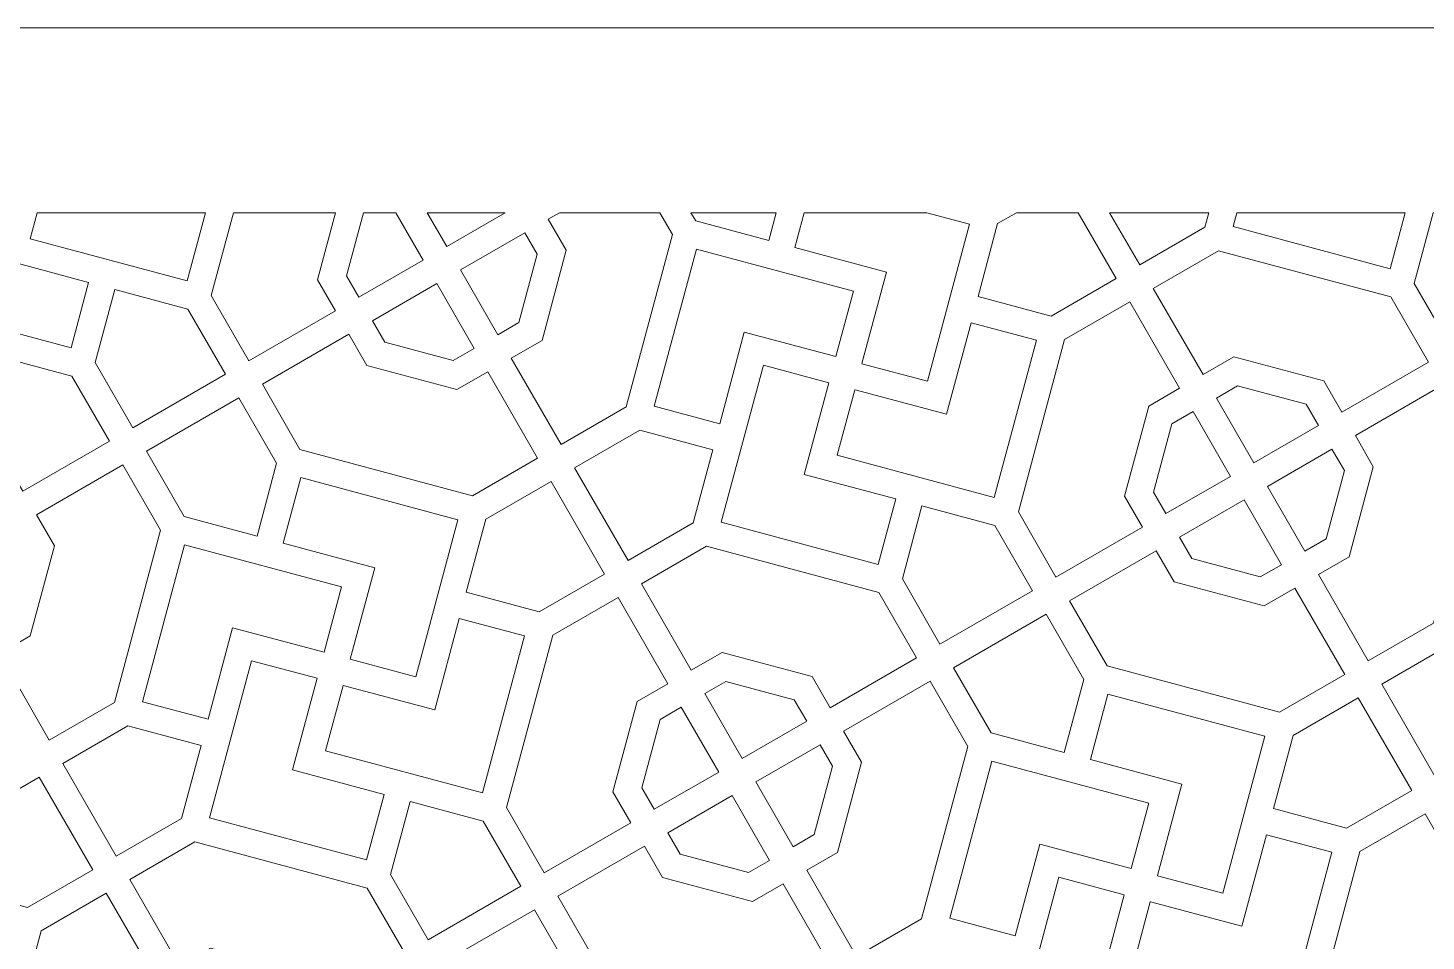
# Model space of a CAD drawing. Header units: centimetres. Extents: x 1.9 to 18.1, y -9.5 to 9.5.
# Drawn here: x 6.387 to 10.741, y -2.898 to -0.056 of the extents above; entities that cross this region are included whole.
import ezdxf

# ---------------------------------------------------------------- set-up
doc = ezdxf.new("R2010")
doc.units = ezdxf.units.CM
doc.header["$MEASUREMENT"] = 0
doc.layers.add('layer 1', color=7, linetype='Continuous')

msp = doc.modelspace()

# ---------------------------------------------------------------- linework, layer by layer
at = {"layer": 'layer 1', "color": 7, "lineweight": 9}
for points, knots in [([(1.85394, -0.05571), (1.85394, -0.05571), (18.09811, -0.05571), (18.09811, -0.05571), (18.09811, -0.05571), (18.09811, -0.05571), (18.09811, -9.49999), (18.09811, -9.49999), (18.09811, -9.49999), (18.09811, -9.49999), (1.85394, -9.49999), (1.85394, -9.49999), (1.85394, -9.49999), (1.85394, -9.49999), (1.85394, -0.05571), (1.85394, -0.05571)], [0, 0, 0, 0, 0.2, 0.2, 0.2, 0.2, 0.4, 0.4, 0.4, 0.4, 0.6, 0.6, 0.6, 0.6, 1, 1, 1, 1]), ([(6.11008, -0.63061), (6.11008, -0.63061), (6.03235, -0.9207), (6.03235, -0.9207), (6.03235, -0.9207), (6.03235, -0.9207), (6.52132, -1.05172), (6.52132, -1.05172), (6.52132, -1.05172), (6.52132, -1.05172), (6.57589, -0.84809), (6.57589, -0.84809), (6.57589, -0.84809), (6.57589, -0.84809), (6.29055, -0.77163), (6.29055, -0.77163), (6.29055, -0.77163), (6.29055, -0.77163), (6.32834, -0.63061), (6.32834, -0.63061), (6.32834, -0.63061), (6.32834, -0.63061), (6.11008, -0.63061), (6.11008, -0.63061)], [0, 0, 0, 0, 0.1428571, 0.1428571, 0.1428571, 0.1428571, 0.2857143, 0.2857143, 0.2857143, 0.2857143, 0.4285714, 0.4285714, 0.4285714, 0.4285714, 0.5714286, 0.5714286, 0.5714286, 0.5714286, 0.7142857, 0.7142857, 0.7142857, 0.7142857, 1, 1, 1, 1]), ([(6.41544, -0.63061), (6.41544, -0.63061), (6.39359, -0.71214), (6.39359, -0.71214), (6.39359, -0.71214), (6.39359, -0.71214), (6.88257, -0.84316), (6.88257, -0.84316), (6.88257, -0.84316), (6.88257, -0.84316), (6.93952, -0.63061), (6.93952, -0.63061), (6.93952, -0.63061), (6.93952, -0.63061), (6.41544, -0.63061), (6.41544, -0.63061)], [0, 0, 0, 0, 0.2, 0.2, 0.2, 0.2, 0.4, 0.4, 0.4, 0.4, 0.6, 0.6, 0.6, 0.6, 1, 1, 1, 1]), ([(7.02662, -0.63061), (7.02662, -0.63061), (6.95746, -0.88873), (6.95746, -0.88873), (6.95746, -0.88873), (6.95746, -0.88873), (7.07464, -1.0917), (7.07464, -1.0917), (7.07464, -1.0917), (7.07464, -1.0917), (7.34429, -0.93602), (7.34429, -0.93602), (7.34429, -0.93602), (7.34429, -0.93602), (7.28841, -0.83922), (7.28841, -0.83922), (7.28841, -0.83922), (7.28841, -0.83922), (7.34431, -0.63061), (7.34431, -0.63061), (7.34431, -0.63061), (7.34431, -0.63061), (7.02662, -0.63061), (7.02662, -0.63061)], [0, 0, 0, 0, 0.1428571, 0.1428571, 0.1428571, 0.1428571, 0.2857143, 0.2857143, 0.2857143, 0.2857143, 0.4285714, 0.4285714, 0.4285714, 0.4285714, 0.5714286, 0.5714286, 0.5714286, 0.5714286, 0.7142857, 0.7142857, 0.7142857, 0.7142857, 1, 1, 1, 1]), ([(7.43142, -0.63061), (7.43142, -0.63061), (7.3787, -0.82734), (7.3787, -0.82734), (7.3787, -0.82734), (7.3787, -0.82734), (7.41716, -0.89395), (7.41716, -0.89395), (7.41716, -0.89395), (7.41716, -0.89395), (7.61791, -0.77805), (7.61791, -0.77805), (7.61791, -0.77805), (7.61791, -0.77805), (7.53278, -0.63061), (7.53278, -0.63061), (7.53278, -0.63061), (7.53278, -0.63061), (7.43142, -0.63061), (7.43142, -0.63061)], [0, 0, 0, 0, 0.1666667, 0.1666667, 0.1666667, 0.1666667, 0.3333333, 0.3333333, 0.3333333, 0.3333333, 0.5, 0.5, 0.5, 0.5, 0.6666667, 0.6666667, 0.6666667, 0.6666667, 1, 1, 1, 1]), ([(7.63045, -0.63061), (7.63045, -0.63061), (7.69116, -0.73575), (7.69116, -0.73575), (7.69116, -0.73575), (7.69116, -0.73575), (7.87328, -0.63061), (7.87328, -0.63061), (7.87328, -0.63061), (7.87328, -0.63061), (7.63045, -0.63061), (7.63045, -0.63061)], [0, 0, 0, 0, 0.25, 0.25, 0.25, 0.25, 0.5, 0.5, 0.5, 0.5, 1, 1, 1, 1]), ([(8.04245, -0.63061), (8.04245, -0.63061), (8.00707, -0.65104), (8.00707, -0.65104), (8.00707, -0.65104), (8.00707, -0.65104), (8.06295, -0.74783), (8.06295, -0.74783), (8.06295, -0.74783), (8.06295, -0.74783), (7.98783, -1.02818), (7.98783, -1.02818), (7.98783, -1.02818), (7.98783, -1.02818), (7.89195, -1.08354), (7.89195, -1.08354), (7.89195, -1.08354), (7.89195, -1.08354), (8.04706, -1.35219), (8.04706, -1.35219), (8.04706, -1.35219), (8.04706, -1.35219), (8.24988, -1.23509), (8.24988, -1.23509), (8.24988, -1.23509), (8.24988, -1.23509), (8.39369, -0.69834), (8.39369, -0.69834), (8.39369, -0.69834), (8.39369, -0.69834), (8.35459, -0.63061), (8.35459, -0.63061), (8.35459, -0.63061), (8.35459, -0.63061), (8.04245, -0.63061), (8.04245, -0.63061)], [0, 0, 0, 0, 0.1, 0.1, 0.1, 0.1, 0.2, 0.2, 0.2, 0.2, 0.3, 0.3, 0.3, 0.3, 0.4, 0.4, 0.4, 0.4, 0.5, 0.5, 0.5, 0.5, 0.6, 0.6, 0.6, 0.6, 0.7, 0.7, 0.7, 0.7, 0.8, 0.8, 0.8, 0.8, 1, 1, 1, 1]), ([(8.45174, -0.63061), (8.45174, -0.63061), (8.46664, -0.65641), (8.46664, -0.65641), (8.46664, -0.65641), (8.46664, -0.65641), (8.69421, -0.71739), (8.69421, -0.71739), (8.69421, -0.71739), (8.69421, -0.71739), (8.71746, -0.63061), (8.71746, -0.63061), (8.71746, -0.63061), (8.71746, -0.63061), (8.45174, -0.63061), (8.45174, -0.63061)], [0, 0, 0, 0, 0.2, 0.2, 0.2, 0.2, 0.4, 0.4, 0.4, 0.4, 0.6, 0.6, 0.6, 0.6, 1, 1, 1, 1]), ([(8.80456, -0.63061), (8.80456, -0.63061), (8.77548, -0.73916), (8.77548, -0.73916), (8.77548, -0.73916), (8.77548, -0.73916), (9.06058, -0.81555), (9.06058, -0.81555), (9.06058, -0.81555), (9.06058, -0.81555), (8.98426, -1.10037), (8.98426, -1.10037), (8.98426, -1.10037), (8.98426, -1.10037), (8.98437, -1.1004), (8.98437, -1.1004), (8.98437, -1.1004), (8.98437, -1.1004), (8.9843, -1.10069), (8.9843, -1.10069), (8.9843, -1.10069), (8.9843, -1.10069), (9.18805, -1.15529), (9.18805, -1.15529), (9.18805, -1.15529), (9.18805, -1.15529), (9.31907, -0.66632), (9.31907, -0.66632), (9.31907, -0.66632), (9.31907, -0.66632), (9.1858, -0.63061), (9.1858, -0.63061), (9.1858, -0.63061), (9.1858, -0.63061), (8.80456, -0.63061), (8.80456, -0.63061)], [0, 0, 0, 0, 0.1, 0.1, 0.1, 0.1, 0.2, 0.2, 0.2, 0.2, 0.3, 0.3, 0.3, 0.3, 0.4, 0.4, 0.4, 0.4, 0.5, 0.5, 0.5, 0.5, 0.6, 0.6, 0.6, 0.6, 0.7, 0.7, 0.7, 0.7, 0.8, 0.8, 0.8, 0.8, 1, 1, 1, 1]), ([(9.46515, -0.63061), (9.46515, -0.63061), (9.4067, -0.66435), (9.4067, -0.66435), (9.4067, -0.66435), (9.4067, -0.66435), (9.34571, -0.89197), (9.34571, -0.89197), (9.34571, -0.89197), (9.34571, -0.89197), (9.57297, -0.95286), (9.57297, -0.95286), (9.57297, -0.95286), (9.57297, -0.95286), (9.7761, -0.83559), (9.7761, -0.83559), (9.7761, -0.83559), (9.7761, -0.83559), (9.65775, -0.63061), (9.65775, -0.63061), (9.65775, -0.63061), (9.65775, -0.63061), (9.46515, -0.63061), (9.46515, -0.63061)], [0, 0, 0, 0, 0.1428571, 0.1428571, 0.1428571, 0.1428571, 0.2857143, 0.2857143, 0.2857143, 0.2857143, 0.4285714, 0.4285714, 0.4285714, 0.4285714, 0.5714286, 0.5714286, 0.5714286, 0.5714286, 0.7142857, 0.7142857, 0.7142857, 0.7142857, 1, 1, 1, 1]), ([(9.75542, -0.63061), (9.75542, -0.63061), (9.84935, -0.79329), (9.84935, -0.79329), (9.84935, -0.79329), (9.84935, -0.79329), (10.05232, -0.67611), (10.05232, -0.67611), (10.05232, -0.67611), (10.05232, -0.67611), (10.06451, -0.63061), (10.06451, -0.63061), (10.06451, -0.63061), (10.06451, -0.63061), (9.75542, -0.63061), (9.75542, -0.63061)], [0, 0, 0, 0, 0.2, 0.2, 0.2, 0.2, 0.4, 0.4, 0.4, 0.4, 0.6, 0.6, 0.6, 0.6, 1, 1, 1, 1]), ([(10.15161, -0.63061), (10.15161, -0.63061), (10.13995, -0.67415), (10.13995, -0.67415), (10.13995, -0.67415), (10.13995, -0.67415), (10.62892, -0.80517), (10.62892, -0.80517), (10.62892, -0.80517), (10.62892, -0.80517), (10.67569, -0.63061), (10.67569, -0.63061), (10.67569, -0.63061), (10.67569, -0.63061), (10.15161, -0.63061), (10.15161, -0.63061)], [0, 0, 0, 0, 0.2, 0.2, 0.2, 0.2, 0.4, 0.4, 0.4, 0.4, 0.6, 0.6, 0.6, 0.6, 1, 1, 1, 1]), ([(10.7628, -0.63061), (10.7628, -0.63061), (10.70381, -0.85075), (10.70381, -0.85075), (10.70381, -0.85075), (10.70381, -0.85075), (10.82099, -1.05371), (10.82099, -1.05371), (10.82099, -1.05371), (10.82099, -1.05371), (11.10937, -0.88722), (11.10937, -0.88722), (11.10937, -0.88722), (11.10937, -0.88722), (10.99219, -0.68426), (10.99219, -0.68426), (10.99219, -0.68426), (10.99219, -0.68426), (10.79198, -0.63061), (10.79198, -0.63061), (10.79198, -0.63061), (10.79198, -0.63061), (10.7628, -0.63061), (10.7628, -0.63061)], [0, 0, 0, 0, 0.1428571, 0.1428571, 0.1428571, 0.1428571, 0.2857143, 0.2857143, 0.2857143, 0.2857143, 0.4285714, 0.4285714, 0.4285714, 0.4285714, 0.5714286, 0.5714286, 0.5714286, 0.5714286, 0.7142857, 0.7142857, 0.7142857, 0.7142857, 1, 1, 1, 1]), ([(7.9342, -0.6931), (7.9342, -0.6931), (7.73345, -0.80901), (7.73345, -0.80901), (7.73345, -0.80901), (7.73345, -0.80901), (7.84988, -1.01067), (7.84988, -1.01067), (7.84988, -1.01067), (7.84988, -1.01067), (7.91558, -0.97274), (7.91558, -0.97274), (7.91558, -0.97274), (7.91558, -0.97274), (7.97266, -0.75972), (7.97266, -0.75972), (7.97266, -0.75972), (7.97266, -0.75972), (7.9342, -0.6931), (7.9342, -0.6931)], [0, 0, 0, 0, 0.1666667, 0.1666667, 0.1666667, 0.1666667, 0.3333333, 0.3333333, 0.3333333, 0.3333333, 0.5, 0.5, 0.5, 0.5, 0.6666667, 0.6666667, 0.6666667, 0.6666667, 1, 1, 1, 1]), ([(8.90274, -1.07857), (8.90274, -1.07857), (8.90298, -1.07864), (8.90298, -1.07864), (8.90298, -1.07864), (8.90298, -1.07864), (8.95753, -0.87506), (8.95753, -0.87506), (8.95753, -0.87506), (8.95753, -0.87506), (8.46856, -0.74403), (8.46856, -0.74403), (8.46856, -0.74403), (8.46856, -0.74403), (8.33754, -1.233), (8.33754, -1.233), (8.33754, -1.233), (8.33754, -1.233), (8.54129, -1.2876), (8.54129, -1.2876), (8.54129, -1.2876), (8.54129, -1.2876), (8.61774, -1.00227), (8.61774, -1.00227), (8.61774, -1.00227), (8.61774, -1.00227), (8.90272, -1.07863), (8.90272, -1.07863), (8.90272, -1.07863), (8.90272, -1.07863), (8.90274, -1.07857), (8.90274, -1.07857)], [0, 0, 0, 0, 0.1111111, 0.1111111, 0.1111111, 0.1111111, 0.2222222, 0.2222222, 0.2222222, 0.2222222, 0.3333333, 0.3333333, 0.3333333, 0.3333333, 0.4444444, 0.4444444, 0.4444444, 0.4444444, 0.5555556, 0.5555556, 0.5555556, 0.5555556, 0.6666667, 0.6666667, 0.6666667, 0.6666667, 0.7777778, 0.7777778, 0.7777778, 0.7777778, 1, 1, 1, 1]), ([(10.42276, -1.15458), (10.42276, -1.15458), (10.47864, -1.25137), (10.47864, -1.25137), (10.47864, -1.25137), (10.47864, -1.25137), (10.74813, -1.09578), (10.74813, -1.09578), (10.74813, -1.09578), (10.74813, -1.09578), (10.63095, -0.89282), (10.63095, -0.89282), (10.63095, -0.89282), (10.63095, -0.89282), (10.0943, -0.74903), (10.0943, -0.74903), (10.0943, -0.74903), (10.0943, -0.74903), (9.89142, -0.86616), (9.89142, -0.86616), (9.89142, -0.86616), (9.89142, -0.86616), (10.04653, -1.13481), (10.04653, -1.13481), (10.04653, -1.13481), (10.04653, -1.13481), (10.14241, -1.07946), (10.14241, -1.07946), (10.14241, -1.07946), (10.14241, -1.07946), (10.42276, -1.15458), (10.42276, -1.15458)], [0, 0, 0, 0, 0.1111111, 0.1111111, 0.1111111, 0.1111111, 0.2222222, 0.2222222, 0.2222222, 0.2222222, 0.3333333, 0.3333333, 0.3333333, 0.3333333, 0.4444444, 0.4444444, 0.4444444, 0.4444444, 0.5555556, 0.5555556, 0.5555556, 0.5555556, 0.6666667, 0.6666667, 0.6666667, 0.6666667, 0.7777778, 0.7777778, 0.7777778, 0.7777778, 1, 1, 1, 1]), ([(7.00178, -1.13377), (7.00178, -1.13377), (6.88459, -0.93081), (6.88459, -0.93081), (6.88459, -0.93081), (6.88459, -0.93081), (6.65715, -0.86986), (6.65715, -0.86986), (6.65715, -0.86986), (6.65715, -0.86986), (6.59622, -1.0973), (6.59622, -1.0973), (6.59622, -1.0973), (6.59622, -1.0973), (6.7134, -1.30027), (6.7134, -1.30027), (6.7134, -1.30027), (6.7134, -1.30027), (7.00178, -1.13377), (7.00178, -1.13377)], [0, 0, 0, 0, 0.1666667, 0.1666667, 0.1666667, 0.1666667, 0.3333333, 0.3333333, 0.3333333, 0.3333333, 0.5, 0.5, 0.5, 0.5, 0.6666667, 0.6666667, 0.6666667, 0.6666667, 1, 1, 1, 1]), ([(7.45945, -0.9672), (7.45945, -0.9672), (7.49791, -1.03381), (7.49791, -1.03381), (7.49791, -1.03381), (7.49791, -1.03381), (7.71093, -1.09089), (7.71093, -1.09089), (7.71093, -1.09089), (7.71093, -1.09089), (7.77663, -1.05296), (7.77663, -1.05296), (7.77663, -1.05296), (7.77663, -1.05296), (7.6602, -0.8513), (7.6602, -0.8513), (7.6602, -0.8513), (7.6602, -0.8513), (7.45945, -0.9672), (7.45945, -0.9672)], [0, 0, 0, 0, 0.1666667, 0.1666667, 0.1666667, 0.1666667, 0.3333333, 0.3333333, 0.3333333, 0.3333333, 0.5, 0.5, 0.5, 0.5, 0.6666667, 0.6666667, 0.6666667, 0.6666667, 1, 1, 1, 1]), ([(9.80228, -1.51281), (9.80228, -1.51281), (9.8774, -1.23246), (9.8774, -1.23246), (9.8774, -1.23246), (9.8774, -1.23246), (9.97328, -1.17711), (9.97328, -1.17711), (9.97328, -1.17711), (9.97328, -1.17711), (9.81817, -0.90845), (9.81817, -0.90845), (9.81817, -0.90845), (9.81817, -0.90845), (9.61512, -1.02568), (9.61512, -1.02568), (9.61512, -1.02568), (9.61512, -1.02568), (9.47133, -1.56232), (9.47133, -1.56232), (9.47133, -1.56232), (9.47133, -1.56232), (9.58851, -1.76529), (9.58851, -1.76529), (9.58851, -1.76529), (9.58851, -1.76529), (9.85816, -1.60961), (9.85816, -1.60961), (9.85816, -1.60961), (9.85816, -1.60961), (9.80228, -1.51281), (9.80228, -1.51281)], [0, 0, 0, 0, 0.1111111, 0.1111111, 0.1111111, 0.1111111, 0.2222222, 0.2222222, 0.2222222, 0.2222222, 0.3333333, 0.3333333, 0.3333333, 0.3333333, 0.4444444, 0.4444444, 0.4444444, 0.4444444, 0.5555556, 0.5555556, 0.5555556, 0.5555556, 0.6666667, 0.6666667, 0.6666667, 0.6666667, 0.7777778, 0.7777778, 0.7777778, 0.7777778, 1, 1, 1, 1]), ([(6.31516, -1.40113), (6.31516, -1.40113), (6.37104, -1.49792), (6.37104, -1.49792), (6.37104, -1.49792), (6.37104, -1.49792), (6.64053, -1.34234), (6.64053, -1.34234), (6.64053, -1.34234), (6.64053, -1.34234), (6.52335, -1.13937), (6.52335, -1.13937), (6.52335, -1.13937), (6.52335, -1.13937), (5.9867, -0.99558), (5.9867, -0.99558), (5.9867, -0.99558), (5.9867, -0.99558), (5.78382, -1.11271), (5.78382, -1.11271), (5.78382, -1.11271), (5.78382, -1.11271), (5.93893, -1.38137), (5.93893, -1.38137), (5.93893, -1.38137), (5.93893, -1.38137), (6.03481, -1.32601), (6.03481, -1.32601), (6.03481, -1.32601), (6.03481, -1.32601), (6.31516, -1.40113), (6.31516, -1.40113)], [0, 0, 0, 0, 0.1111111, 0.1111111, 0.1111111, 0.1111111, 0.2222222, 0.2222222, 0.2222222, 0.2222222, 0.3333333, 0.3333333, 0.3333333, 0.3333333, 0.4444444, 0.4444444, 0.4444444, 0.4444444, 0.5555556, 0.5555556, 0.5555556, 0.5555556, 0.6666667, 0.6666667, 0.6666667, 0.6666667, 0.7777778, 0.7777778, 0.7777778, 0.7777778, 1, 1, 1, 1]), ([(8.96257, -1.18197), (8.96257, -1.18197), (8.96254, -1.18207), (8.96254, -1.18207), (8.96254, -1.18207), (8.96254, -1.18207), (8.96207, -1.18194), (8.96207, -1.18194), (8.96207, -1.18194), (8.96207, -1.18194), (8.90746, -1.38573), (8.90746, -1.38573), (8.90746, -1.38573), (8.90746, -1.38573), (9.39643, -1.51675), (9.39643, -1.51675), (9.39643, -1.51675), (9.39643, -1.51675), (9.52745, -1.02778), (9.52745, -1.02778), (9.52745, -1.02778), (9.52745, -1.02778), (9.32394, -0.97325), (9.32394, -0.97325), (9.32394, -0.97325), (9.32394, -0.97325), (9.24755, -1.25833), (9.24755, -1.25833), (9.24755, -1.25833), (9.24755, -1.25833), (8.96257, -1.18197), (8.96257, -1.18197)], [0, 0, 0, 0, 0.1111111, 0.1111111, 0.1111111, 0.1111111, 0.2222222, 0.2222222, 0.2222222, 0.2222222, 0.3333333, 0.3333333, 0.3333333, 0.3333333, 0.4444444, 0.4444444, 0.4444444, 0.4444444, 0.5555556, 0.5555556, 0.5555556, 0.5555556, 0.6666667, 0.6666667, 0.6666667, 0.6666667, 0.7777778, 0.7777778, 0.7777778, 0.7777778, 1, 1, 1, 1]), ([(7.44247, -1.10606), (7.44247, -1.10606), (7.38659, -1.00927), (7.38659, -1.00927), (7.38659, -1.00927), (7.38659, -1.00927), (7.11693, -1.16495), (7.11693, -1.16495), (7.11693, -1.16495), (7.11693, -1.16495), (7.23398, -1.36769), (7.23398, -1.36769), (7.23398, -1.36769), (7.23398, -1.36769), (7.77099, -1.51158), (7.77099, -1.51158), (7.77099, -1.51158), (7.77099, -1.51158), (7.97381, -1.39448), (7.97381, -1.39448), (7.97381, -1.39448), (7.97381, -1.39448), (7.8187, -1.12583), (7.8187, -1.12583), (7.8187, -1.12583), (7.8187, -1.12583), (7.72282, -1.18118), (7.72282, -1.18118), (7.72282, -1.18118), (7.72282, -1.18118), (7.44247, -1.10606), (7.44247, -1.10606)], [0, 0, 0, 0, 0.1111111, 0.1111111, 0.1111111, 0.1111111, 0.2222222, 0.2222222, 0.2222222, 0.2222222, 0.3333333, 0.3333333, 0.3333333, 0.3333333, 0.4444444, 0.4444444, 0.4444444, 0.4444444, 0.5555556, 0.5555556, 0.5555556, 0.5555556, 0.6666667, 0.6666667, 0.6666667, 0.6666667, 0.7777778, 0.7777778, 0.7777778, 0.7777778, 1, 1, 1, 1]), ([(8.88087, -1.15989), (8.88087, -1.15989), (8.67724, -1.10532), (8.67724, -1.10532), (8.67724, -1.10532), (8.67724, -1.10532), (8.54622, -1.59429), (8.54622, -1.59429), (8.54622, -1.59429), (8.54622, -1.59429), (9.03519, -1.72531), (9.03519, -1.72531), (9.03519, -1.72531), (9.03519, -1.72531), (9.08975, -1.52168), (9.08975, -1.52168), (9.08975, -1.52168), (9.08975, -1.52168), (8.80442, -1.44522), (8.80442, -1.44522), (8.80442, -1.44522), (8.80442, -1.44522), (8.88087, -1.15989), (8.88087, -1.15989)], [0, 0, 0, 0, 0.1428571, 0.1428571, 0.1428571, 0.1428571, 0.2857143, 0.2857143, 0.2857143, 0.2857143, 0.4285714, 0.4285714, 0.4285714, 0.4285714, 0.5714286, 0.5714286, 0.5714286, 0.5714286, 0.7142857, 0.7142857, 0.7142857, 0.7142857, 1, 1, 1, 1]), ([(10.40578, -1.29344), (10.40578, -1.29344), (10.36732, -1.22683), (10.36732, -1.22683), (10.36732, -1.22683), (10.36732, -1.22683), (10.15429, -1.16975), (10.15429, -1.16975), (10.15429, -1.16975), (10.15429, -1.16975), (10.0886, -1.20768), (10.0886, -1.20768), (10.0886, -1.20768), (10.0886, -1.20768), (10.20503, -1.40934), (10.20503, -1.40934), (10.20503, -1.40934), (10.20503, -1.40934), (10.40578, -1.29344), (10.40578, -1.29344)], [0, 0, 0, 0, 0.1666667, 0.1666667, 0.1666667, 0.1666667, 0.3333333, 0.3333333, 0.3333333, 0.3333333, 0.5, 0.5, 0.5, 0.5, 0.6666667, 0.6666667, 0.6666667, 0.6666667, 1, 1, 1, 1]), ([(10.57682, -1.42142), (10.57682, -1.42142), (10.5017, -1.70177), (10.5017, -1.70177), (10.5017, -1.70177), (10.5017, -1.70177), (10.40582, -1.75713), (10.40582, -1.75713), (10.40582, -1.75713), (10.40582, -1.75713), (10.56093, -2.02578), (10.56093, -2.02578), (10.56093, -2.02578), (10.56093, -2.02578), (10.76374, -1.90868), (10.76374, -1.90868), (10.76374, -1.90868), (10.76374, -1.90868), (10.90756, -1.37193), (10.90756, -1.37193), (10.90756, -1.37193), (10.90756, -1.37193), (10.79042, -1.16904), (10.79042, -1.16904), (10.79042, -1.16904), (10.79042, -1.16904), (10.52093, -1.32463), (10.52093, -1.32463), (10.52093, -1.32463), (10.52093, -1.32463), (10.57682, -1.42142), (10.57682, -1.42142)], [0, 0, 0, 0, 0.1111111, 0.1111111, 0.1111111, 0.1111111, 0.2222222, 0.2222222, 0.2222222, 0.2222222, 0.3333333, 0.3333333, 0.3333333, 0.3333333, 0.4444444, 0.4444444, 0.4444444, 0.4444444, 0.5555556, 0.5555556, 0.5555556, 0.5555556, 0.6666667, 0.6666667, 0.6666667, 0.6666667, 0.7777778, 0.7777778, 0.7777778, 0.7777778, 1, 1, 1, 1]), ([(7.10048, -1.63753), (7.10048, -1.63753), (7.16138, -1.41022), (7.16138, -1.41022), (7.16138, -1.41022), (7.16138, -1.41022), (7.04407, -1.20702), (7.04407, -1.20702), (7.04407, -1.20702), (7.04407, -1.20702), (6.75569, -1.37352), (6.75569, -1.37352), (6.75569, -1.37352), (6.75569, -1.37352), (6.87291, -1.57655), (6.87291, -1.57655), (6.87291, -1.57655), (6.87291, -1.57655), (7.10048, -1.63753), (7.10048, -1.63753)], [0, 0, 0, 0, 0.1666667, 0.1666667, 0.1666667, 0.1666667, 0.3333333, 0.3333333, 0.3333333, 0.3333333, 0.5, 0.5, 0.5, 0.5, 0.6666667, 0.6666667, 0.6666667, 0.6666667, 1, 1, 1, 1]), ([(9.93103, -1.56754), (9.93103, -1.56754), (10.13178, -1.45164), (10.13178, -1.45164), (10.13178, -1.45164), (10.13178, -1.45164), (10.01534, -1.24997), (10.01534, -1.24997), (10.01534, -1.24997), (10.01534, -1.24997), (9.94965, -1.2879), (9.94965, -1.2879), (9.94965, -1.2879), (9.94965, -1.2879), (9.89257, -1.50093), (9.89257, -1.50093), (9.89257, -1.50093), (9.89257, -1.50093), (9.93103, -1.56754), (9.93103, -1.56754)], [0, 0, 0, 0, 0.1666667, 0.1666667, 0.1666667, 0.1666667, 0.3333333, 0.3333333, 0.3333333, 0.3333333, 0.5, 0.5, 0.5, 0.5, 0.6666667, 0.6666667, 0.6666667, 0.6666667, 1, 1, 1, 1]), ([(8.25562, -1.71343), (8.25562, -1.71343), (8.45859, -1.59625), (8.45859, -1.59625), (8.45859, -1.59625), (8.45859, -1.59625), (8.51952, -1.36887), (8.51952, -1.36887), (8.51952, -1.36887), (8.51952, -1.36887), (8.29203, -1.30791), (8.29203, -1.30791), (8.29203, -1.30791), (8.29203, -1.30791), (8.08913, -1.42506), (8.08913, -1.42506), (8.08913, -1.42506), (8.08913, -1.42506), (8.25562, -1.71343), (8.25562, -1.71343)], [0, 0, 0, 0, 0.1666667, 0.1666667, 0.1666667, 0.1666667, 0.3333333, 0.3333333, 0.3333333, 0.3333333, 0.5, 0.5, 0.5, 0.5, 0.6666667, 0.6666667, 0.6666667, 0.6666667, 1, 1, 1, 1]), ([(10.44807, -1.36669), (10.44807, -1.36669), (10.24732, -1.4826), (10.24732, -1.4826), (10.24732, -1.4826), (10.24732, -1.4826), (10.36375, -1.68426), (10.36375, -1.68426), (10.36375, -1.68426), (10.36375, -1.68426), (10.42944, -1.64633), (10.42944, -1.64633), (10.42944, -1.64633), (10.42944, -1.64633), (10.48653, -1.43331), (10.48653, -1.43331), (10.48653, -1.43331), (10.48653, -1.43331), (10.44807, -1.36669), (10.44807, -1.36669)], [0, 0, 0, 0, 0.1666667, 0.1666667, 0.1666667, 0.1666667, 0.3333333, 0.3333333, 0.3333333, 0.3333333, 0.5, 0.5, 0.5, 0.5, 0.6666667, 0.6666667, 0.6666667, 0.6666667, 1, 1, 1, 1]), ([(6.46922, -1.66797), (6.46922, -1.66797), (6.3941, -1.94832), (6.3941, -1.94832), (6.3941, -1.94832), (6.3941, -1.94832), (6.29822, -2.00368), (6.29822, -2.00368), (6.29822, -2.00368), (6.29822, -2.00368), (6.45333, -2.27233), (6.45333, -2.27233), (6.45333, -2.27233), (6.45333, -2.27233), (6.65615, -2.15523), (6.65615, -2.15523), (6.65615, -2.15523), (6.65615, -2.15523), (6.79997, -1.61848), (6.79997, -1.61848), (6.79997, -1.61848), (6.79997, -1.61848), (6.68282, -1.41559), (6.68282, -1.41559), (6.68282, -1.41559), (6.68282, -1.41559), (6.41334, -1.57117), (6.41334, -1.57117), (6.41334, -1.57117), (6.41334, -1.57117), (6.46922, -1.66797), (6.46922, -1.66797)], [0, 0, 0, 0, 0.1111111, 0.1111111, 0.1111111, 0.1111111, 0.2222222, 0.2222222, 0.2222222, 0.2222222, 0.3333333, 0.3333333, 0.3333333, 0.3333333, 0.4444444, 0.4444444, 0.4444444, 0.4444444, 0.5555556, 0.5555556, 0.5555556, 0.5555556, 0.6666667, 0.6666667, 0.6666667, 0.6666667, 0.7777778, 0.7777778, 0.7777778, 0.7777778, 1, 1, 1, 1]), ([(7.39053, -2.02051), (7.39053, -2.02051), (7.39065, -2.02054), (7.39065, -2.02054), (7.39065, -2.02054), (7.39065, -2.02054), (7.39057, -2.02083), (7.39057, -2.02083), (7.39057, -2.02083), (7.39057, -2.02083), (7.59432, -2.07543), (7.59432, -2.07543), (7.59432, -2.07543), (7.59432, -2.07543), (7.72534, -1.58646), (7.72534, -1.58646), (7.72534, -1.58646), (7.72534, -1.58646), (7.23637, -1.45544), (7.23637, -1.45544), (7.23637, -1.45544), (7.23637, -1.45544), (7.18175, -1.6593), (7.18175, -1.6593), (7.18175, -1.6593), (7.18175, -1.6593), (7.46685, -1.73569), (7.46685, -1.73569), (7.46685, -1.73569), (7.46685, -1.73569), (7.39053, -2.02051), (7.39053, -2.02051)], [0, 0, 0, 0, 0.1111111, 0.1111111, 0.1111111, 0.1111111, 0.2222222, 0.2222222, 0.2222222, 0.2222222, 0.3333333, 0.3333333, 0.3333333, 0.3333333, 0.4444444, 0.4444444, 0.4444444, 0.4444444, 0.5555556, 0.5555556, 0.5555556, 0.5555556, 0.6666667, 0.6666667, 0.6666667, 0.6666667, 0.7777778, 0.7777778, 0.7777778, 0.7777778, 1, 1, 1, 1]), ([(8.01588, -1.46735), (8.01588, -1.46735), (7.81297, -1.58449), (7.81297, -1.58449), (7.81297, -1.58449), (7.81297, -1.58449), (7.75199, -1.81211), (7.75199, -1.81211), (7.75199, -1.81211), (7.75199, -1.81211), (7.97924, -1.873), (7.97924, -1.873), (7.97924, -1.873), (7.97924, -1.873), (8.18237, -1.75572), (8.18237, -1.75572), (8.18237, -1.75572), (8.18237, -1.75572), (8.01588, -1.46735), (8.01588, -1.46735)], [0, 0, 0, 0, 0.1666667, 0.1666667, 0.1666667, 0.1666667, 0.3333333, 0.3333333, 0.3333333, 0.3333333, 0.5, 0.5, 0.5, 0.5, 0.6666667, 0.6666667, 0.6666667, 0.6666667, 1, 1, 1, 1]), ([(9.51564, -1.80736), (9.51564, -1.80736), (9.39846, -1.60439), (9.39846, -1.60439), (9.39846, -1.60439), (9.39846, -1.60439), (9.17102, -1.54345), (9.17102, -1.54345), (9.17102, -1.54345), (9.17102, -1.54345), (9.11008, -1.77089), (9.11008, -1.77089), (9.11008, -1.77089), (9.11008, -1.77089), (9.22727, -1.97385), (9.22727, -1.97385), (9.22727, -1.97385), (9.22727, -1.97385), (9.51564, -1.80736), (9.51564, -1.80736)], [0, 0, 0, 0, 0.1666667, 0.1666667, 0.1666667, 0.1666667, 0.3333333, 0.3333333, 0.3333333, 0.3333333, 0.5, 0.5, 0.5, 0.5, 0.6666667, 0.6666667, 0.6666667, 0.6666667, 1, 1, 1, 1]), ([(9.97332, -1.64079), (9.97332, -1.64079), (10.01178, -1.7074), (10.01178, -1.7074), (10.01178, -1.7074), (10.01178, -1.7074), (10.2248, -1.76448), (10.2248, -1.76448), (10.2248, -1.76448), (10.2248, -1.76448), (10.2905, -1.72655), (10.2905, -1.72655), (10.2905, -1.72655), (10.2905, -1.72655), (10.17407, -1.52489), (10.17407, -1.52489), (10.17407, -1.52489), (10.17407, -1.52489), (9.97332, -1.64079), (9.97332, -1.64079)], [0, 0, 0, 0, 0.1666667, 0.1666667, 0.1666667, 0.1666667, 0.3333333, 0.3333333, 0.3333333, 0.3333333, 0.5, 0.5, 0.5, 0.5, 0.6666667, 0.6666667, 0.6666667, 0.6666667, 1, 1, 1, 1]), ([(7.30901, -1.99871), (7.30901, -1.99871), (7.30925, -1.99878), (7.30925, -1.99878), (7.30925, -1.99878), (7.30925, -1.99878), (7.3638, -1.7952), (7.3638, -1.7952), (7.3638, -1.7952), (7.3638, -1.7952), (6.87483, -1.66417), (6.87483, -1.66417), (6.87483, -1.66417), (6.87483, -1.66417), (6.74381, -2.15314), (6.74381, -2.15314), (6.74381, -2.15314), (6.74381, -2.15314), (6.94756, -2.20774), (6.94756, -2.20774), (6.94756, -2.20774), (6.94756, -2.20774), (7.02402, -1.92241), (7.02402, -1.92241), (7.02402, -1.92241), (7.02402, -1.92241), (7.30899, -1.99877), (7.30899, -1.99877), (7.30899, -1.99877), (7.30899, -1.99877), (7.30901, -1.99871), (7.30901, -1.99871)], [0, 0, 0, 0, 0.1111111, 0.1111111, 0.1111111, 0.1111111, 0.2222222, 0.2222222, 0.2222222, 0.2222222, 0.3333333, 0.3333333, 0.3333333, 0.3333333, 0.4444444, 0.4444444, 0.4444444, 0.4444444, 0.5555556, 0.5555556, 0.5555556, 0.5555556, 0.6666667, 0.6666667, 0.6666667, 0.6666667, 0.7777778, 0.7777778, 0.7777778, 0.7777778, 1, 1, 1, 1]), ([(8.82903, -2.07472), (8.82903, -2.07472), (8.88491, -2.17151), (8.88491, -2.17151), (8.88491, -2.17151), (8.88491, -2.17151), (9.1544, -2.01592), (9.1544, -2.01592), (9.1544, -2.01592), (9.1544, -2.01592), (9.03722, -1.81296), (9.03722, -1.81296), (9.03722, -1.81296), (9.03722, -1.81296), (8.50057, -1.66917), (8.50057, -1.66917), (8.50057, -1.66917), (8.50057, -1.66917), (8.29769, -1.7863), (8.29769, -1.7863), (8.29769, -1.7863), (8.29769, -1.7863), (8.4528, -2.05495), (8.4528, -2.05495), (8.4528, -2.05495), (8.4528, -2.05495), (8.54867, -1.9996), (8.54867, -1.9996), (8.54867, -1.9996), (8.54867, -1.9996), (8.82903, -2.07472), (8.82903, -2.07472)], [0, 0, 0, 0, 0.1111111, 0.1111111, 0.1111111, 0.1111111, 0.2222222, 0.2222222, 0.2222222, 0.2222222, 0.3333333, 0.3333333, 0.3333333, 0.3333333, 0.4444444, 0.4444444, 0.4444444, 0.4444444, 0.5555556, 0.5555556, 0.5555556, 0.5555556, 0.6666667, 0.6666667, 0.6666667, 0.6666667, 0.7777778, 0.7777778, 0.7777778, 0.7777778, 1, 1, 1, 1]), ([(9.95634, -1.77965), (9.95634, -1.77965), (9.90046, -1.68286), (9.90046, -1.68286), (9.90046, -1.68286), (9.90046, -1.68286), (9.6308, -1.83854), (9.6308, -1.83854), (9.6308, -1.83854), (9.6308, -1.83854), (9.74785, -2.04128), (9.74785, -2.04128), (9.74785, -2.04128), (9.74785, -2.04128), (10.28486, -2.18517), (10.28486, -2.18517), (10.28486, -2.18517), (10.28486, -2.18517), (10.48767, -2.06807), (10.48767, -2.06807), (10.48767, -2.06807), (10.48767, -2.06807), (10.33257, -1.79942), (10.33257, -1.79942), (10.33257, -1.79942), (10.33257, -1.79942), (10.23669, -1.85477), (10.23669, -1.85477), (10.23669, -1.85477), (10.23669, -1.85477), (9.95634, -1.77965), (9.95634, -1.77965)], [0, 0, 0, 0, 0.1111111, 0.1111111, 0.1111111, 0.1111111, 0.2222222, 0.2222222, 0.2222222, 0.2222222, 0.3333333, 0.3333333, 0.3333333, 0.3333333, 0.4444444, 0.4444444, 0.4444444, 0.4444444, 0.5555556, 0.5555556, 0.5555556, 0.5555556, 0.6666667, 0.6666667, 0.6666667, 0.6666667, 0.7777778, 0.7777778, 0.7777778, 0.7777778, 1, 1, 1, 1]), ([(8.20855, -2.43295), (8.20855, -2.43295), (8.28367, -2.1526), (8.28367, -2.1526), (8.28367, -2.1526), (8.28367, -2.1526), (8.37955, -2.09725), (8.37955, -2.09725), (8.37955, -2.09725), (8.37955, -2.09725), (8.22444, -1.82859), (8.22444, -1.82859), (8.22444, -1.82859), (8.22444, -1.82859), (8.02139, -1.94582), (8.02139, -1.94582), (8.02139, -1.94582), (8.02139, -1.94582), (7.8776, -2.48246), (7.8776, -2.48246), (7.8776, -2.48246), (7.8776, -2.48246), (7.99478, -2.68543), (7.99478, -2.68543), (7.99478, -2.68543), (7.99478, -2.68543), (8.26444, -2.52975), (8.26444, -2.52975), (8.26444, -2.52975), (8.26444, -2.52975), (8.20855, -2.43295), (8.20855, -2.43295)], [0, 0, 0, 0, 0.1111111, 0.1111111, 0.1111111, 0.1111111, 0.2222222, 0.2222222, 0.2222222, 0.2222222, 0.3333333, 0.3333333, 0.3333333, 0.3333333, 0.4444444, 0.4444444, 0.4444444, 0.4444444, 0.5555556, 0.5555556, 0.5555556, 0.5555556, 0.6666667, 0.6666667, 0.6666667, 0.6666667, 0.7777778, 0.7777778, 0.7777778, 0.7777778, 1, 1, 1, 1]), ([(7.36884, -2.10211), (7.36884, -2.10211), (7.36881, -2.10221), (7.36881, -2.10221), (7.36881, -2.10221), (7.36881, -2.10221), (7.36834, -2.10208), (7.36834, -2.10208), (7.36834, -2.10208), (7.36834, -2.10208), (7.31373, -2.30587), (7.31373, -2.30587), (7.31373, -2.30587), (7.31373, -2.30587), (7.8027, -2.43689), (7.8027, -2.43689), (7.8027, -2.43689), (7.8027, -2.43689), (7.93372, -1.94792), (7.93372, -1.94792), (7.93372, -1.94792), (7.93372, -1.94792), (7.73021, -1.89339), (7.73021, -1.89339), (7.73021, -1.89339), (7.73021, -1.89339), (7.65382, -2.17847), (7.65382, -2.17847), (7.65382, -2.17847), (7.65382, -2.17847), (7.36884, -2.10211), (7.36884, -2.10211)], [0, 0, 0, 0, 0.1111111, 0.1111111, 0.1111111, 0.1111111, 0.2222222, 0.2222222, 0.2222222, 0.2222222, 0.3333333, 0.3333333, 0.3333333, 0.3333333, 0.4444444, 0.4444444, 0.4444444, 0.4444444, 0.5555556, 0.5555556, 0.5555556, 0.5555556, 0.6666667, 0.6666667, 0.6666667, 0.6666667, 0.7777778, 0.7777778, 0.7777778, 0.7777778, 1, 1, 1, 1]), ([(9.61435, -2.31112), (9.61435, -2.31112), (9.67525, -2.08381), (9.67525, -2.08381), (9.67525, -2.08381), (9.67525, -2.08381), (9.55794, -1.88061), (9.55794, -1.88061), (9.55794, -1.88061), (9.55794, -1.88061), (9.26956, -2.04711), (9.26956, -2.04711), (9.26956, -2.04711), (9.26956, -2.04711), (9.38678, -2.25014), (9.38678, -2.25014), (9.38678, -2.25014), (9.38678, -2.25014), (9.61435, -2.31112), (9.61435, -2.31112)], [0, 0, 0, 0, 0.1666667, 0.1666667, 0.1666667, 0.1666667, 0.3333333, 0.3333333, 0.3333333, 0.3333333, 0.5, 0.5, 0.5, 0.5, 0.6666667, 0.6666667, 0.6666667, 0.6666667, 1, 1, 1, 1]), ([(10.76949, -2.38702), (10.76949, -2.38702), (10.97246, -2.26984), (10.97246, -2.26984), (10.97246, -2.26984), (10.97246, -2.26984), (11.03338, -2.04246), (11.03338, -2.04246), (11.03338, -2.04246), (11.03338, -2.04246), (10.80589, -1.9815), (10.80589, -1.9815), (10.80589, -1.9815), (10.80589, -1.9815), (10.60299, -2.09864), (10.60299, -2.09864), (10.60299, -2.09864), (10.60299, -2.09864), (10.76949, -2.38702), (10.76949, -2.38702)], [0, 0, 0, 0, 0.1666667, 0.1666667, 0.1666667, 0.1666667, 0.3333333, 0.3333333, 0.3333333, 0.3333333, 0.5, 0.5, 0.5, 0.5, 0.6666667, 0.6666667, 0.6666667, 0.6666667, 1, 1, 1, 1]), ([(7.28714, -2.08003), (7.28714, -2.08003), (7.08351, -2.02546), (7.08351, -2.02546), (7.08351, -2.02546), (7.08351, -2.02546), (6.95249, -2.51443), (6.95249, -2.51443), (6.95249, -2.51443), (6.95249, -2.51443), (7.44146, -2.64545), (7.44146, -2.64545), (7.44146, -2.64545), (7.44146, -2.64545), (7.49603, -2.44182), (7.49603, -2.44182), (7.49603, -2.44182), (7.49603, -2.44182), (7.21069, -2.36536), (7.21069, -2.36536), (7.21069, -2.36536), (7.21069, -2.36536), (7.28714, -2.08003), (7.28714, -2.08003)], [0, 0, 0, 0, 0.1428571, 0.1428571, 0.1428571, 0.1428571, 0.2857143, 0.2857143, 0.2857143, 0.2857143, 0.4285714, 0.4285714, 0.4285714, 0.4285714, 0.5714286, 0.5714286, 0.5714286, 0.5714286, 0.7142857, 0.7142857, 0.7142857, 0.7142857, 1, 1, 1, 1]), ([(8.81205, -2.21358), (8.81205, -2.21358), (8.77359, -2.14697), (8.77359, -2.14697), (8.77359, -2.14697), (8.77359, -2.14697), (8.56056, -2.08989), (8.56056, -2.08989), (8.56056, -2.08989), (8.56056, -2.08989), (8.49487, -2.12782), (8.49487, -2.12782), (8.49487, -2.12782), (8.49487, -2.12782), (8.6113, -2.32948), (8.6113, -2.32948), (8.6113, -2.32948), (8.6113, -2.32948), (8.81205, -2.21358), (8.81205, -2.21358)], [0, 0, 0, 0, 0.1666667, 0.1666667, 0.1666667, 0.1666667, 0.3333333, 0.3333333, 0.3333333, 0.3333333, 0.5, 0.5, 0.5, 0.5, 0.6666667, 0.6666667, 0.6666667, 0.6666667, 1, 1, 1, 1]), ([(8.98309, -2.34156), (8.98309, -2.34156), (8.90797, -2.62191), (8.90797, -2.62191), (8.90797, -2.62191), (8.90797, -2.62191), (8.81209, -2.67726), (8.81209, -2.67726), (8.81209, -2.67726), (8.81209, -2.67726), (8.9672, -2.94592), (8.9672, -2.94592), (8.9672, -2.94592), (8.9672, -2.94592), (9.17002, -2.82882), (9.17002, -2.82882), (9.17002, -2.82882), (9.17002, -2.82882), (9.31383, -2.29207), (9.31383, -2.29207), (9.31383, -2.29207), (9.31383, -2.29207), (9.19669, -2.08918), (9.19669, -2.08918), (9.19669, -2.08918), (9.19669, -2.08918), (8.92721, -2.24476), (8.92721, -2.24476), (8.92721, -2.24476), (8.92721, -2.24476), (8.98309, -2.34156), (8.98309, -2.34156)], [0, 0, 0, 0, 0.1111111, 0.1111111, 0.1111111, 0.1111111, 0.2222222, 0.2222222, 0.2222222, 0.2222222, 0.3333333, 0.3333333, 0.3333333, 0.3333333, 0.4444444, 0.4444444, 0.4444444, 0.4444444, 0.5555556, 0.5555556, 0.5555556, 0.5555556, 0.6666667, 0.6666667, 0.6666667, 0.6666667, 0.7777778, 0.7777778, 0.7777778, 0.7777778, 1, 1, 1, 1]), ([(9.9044, -2.6941), (9.9044, -2.6941), (9.90451, -2.69412), (9.90451, -2.69412), (9.90451, -2.69412), (9.90451, -2.69412), (9.90443, -2.69442), (9.90443, -2.69442), (9.90443, -2.69442), (9.90443, -2.69442), (10.10819, -2.74902), (10.10819, -2.74902), (10.10819, -2.74902), (10.10819, -2.74902), (10.23921, -2.26005), (10.23921, -2.26005), (10.23921, -2.26005), (10.23921, -2.26005), (9.75024, -2.12902), (9.75024, -2.12902), (9.75024, -2.12902), (9.75024, -2.12902), (9.69562, -2.33289), (9.69562, -2.33289), (9.69562, -2.33289), (9.69562, -2.33289), (9.98072, -2.40928), (9.98072, -2.40928), (9.98072, -2.40928), (9.98072, -2.40928), (9.9044, -2.6941), (9.9044, -2.6941)], [0, 0, 0, 0, 0.1111111, 0.1111111, 0.1111111, 0.1111111, 0.2222222, 0.2222222, 0.2222222, 0.2222222, 0.3333333, 0.3333333, 0.3333333, 0.3333333, 0.4444444, 0.4444444, 0.4444444, 0.4444444, 0.5555556, 0.5555556, 0.5555556, 0.5555556, 0.6666667, 0.6666667, 0.6666667, 0.6666667, 0.7777778, 0.7777778, 0.7777778, 0.7777778, 1, 1, 1, 1]), ([(8.3373, -2.48768), (8.3373, -2.48768), (8.53805, -2.37177), (8.53805, -2.37177), (8.53805, -2.37177), (8.53805, -2.37177), (8.42162, -2.17011), (8.42162, -2.17011), (8.42162, -2.17011), (8.42162, -2.17011), (8.35592, -2.20804), (8.35592, -2.20804), (8.35592, -2.20804), (8.35592, -2.20804), (8.29884, -2.42107), (8.29884, -2.42107), (8.29884, -2.42107), (8.29884, -2.42107), (8.3373, -2.48768), (8.3373, -2.48768)], [0, 0, 0, 0, 0.1666667, 0.1666667, 0.1666667, 0.1666667, 0.3333333, 0.3333333, 0.3333333, 0.3333333, 0.5, 0.5, 0.5, 0.5, 0.6666667, 0.6666667, 0.6666667, 0.6666667, 1, 1, 1, 1]), ([(10.52974, -2.14094), (10.52974, -2.14094), (10.32684, -2.25808), (10.32684, -2.25808), (10.32684, -2.25808), (10.32684, -2.25808), (10.26585, -2.4857), (10.26585, -2.4857), (10.26585, -2.4857), (10.26585, -2.4857), (10.49311, -2.54659), (10.49311, -2.54659), (10.49311, -2.54659), (10.49311, -2.54659), (10.69624, -2.42931), (10.69624, -2.42931), (10.69624, -2.42931), (10.69624, -2.42931), (10.52974, -2.14094), (10.52974, -2.14094)], [0, 0, 0, 0, 0.1666667, 0.1666667, 0.1666667, 0.1666667, 0.3333333, 0.3333333, 0.3333333, 0.3333333, 0.5, 0.5, 0.5, 0.5, 0.6666667, 0.6666667, 0.6666667, 0.6666667, 1, 1, 1, 1]), ([(6.66189, -2.63357), (6.66189, -2.63357), (6.86486, -2.51639), (6.86486, -2.51639), (6.86486, -2.51639), (6.86486, -2.51639), (6.92579, -2.28901), (6.92579, -2.28901), (6.92579, -2.28901), (6.92579, -2.28901), (6.6983, -2.22805), (6.6983, -2.22805), (6.6983, -2.22805), (6.6983, -2.22805), (6.4954, -2.3452), (6.4954, -2.3452), (6.4954, -2.3452), (6.4954, -2.3452), (6.66189, -2.63357), (6.66189, -2.63357)], [0, 0, 0, 0, 0.1666667, 0.1666667, 0.1666667, 0.1666667, 0.3333333, 0.3333333, 0.3333333, 0.3333333, 0.5, 0.5, 0.5, 0.5, 0.6666667, 0.6666667, 0.6666667, 0.6666667, 1, 1, 1, 1]), ([(8.85434, -2.28683), (8.85434, -2.28683), (8.65359, -2.40274), (8.65359, -2.40274), (8.65359, -2.40274), (8.65359, -2.40274), (8.77002, -2.6044), (8.77002, -2.6044), (8.77002, -2.6044), (8.77002, -2.6044), (8.83572, -2.56647), (8.83572, -2.56647), (8.83572, -2.56647), (8.83572, -2.56647), (8.8928, -2.35345), (8.8928, -2.35345), (8.8928, -2.35345), (8.8928, -2.35345), (8.85434, -2.28683), (8.85434, -2.28683)], [0, 0, 0, 0, 0.1666667, 0.1666667, 0.1666667, 0.1666667, 0.3333333, 0.3333333, 0.3333333, 0.3333333, 0.5, 0.5, 0.5, 0.5, 0.6666667, 0.6666667, 0.6666667, 0.6666667, 1, 1, 1, 1]), ([(9.82287, -2.6723), (9.82287, -2.6723), (9.82312, -2.67237), (9.82312, -2.67237), (9.82312, -2.67237), (9.82312, -2.67237), (9.87767, -2.46878), (9.87767, -2.46878), (9.87767, -2.46878), (9.87767, -2.46878), (9.3887, -2.33776), (9.3887, -2.33776), (9.3887, -2.33776), (9.3887, -2.33776), (9.25768, -2.82673), (9.25768, -2.82673), (9.25768, -2.82673), (9.25768, -2.82673), (9.46143, -2.88133), (9.46143, -2.88133), (9.46143, -2.88133), (9.46143, -2.88133), (9.53788, -2.596), (9.53788, -2.596), (9.53788, -2.596), (9.53788, -2.596), (9.82286, -2.67236), (9.82286, -2.67236), (9.82286, -2.67236), (9.82286, -2.67236), (9.82287, -2.6723), (9.82287, -2.6723)], [0, 0, 0, 0, 0.1111111, 0.1111111, 0.1111111, 0.1111111, 0.2222222, 0.2222222, 0.2222222, 0.2222222, 0.3333333, 0.3333333, 0.3333333, 0.3333333, 0.4444444, 0.4444444, 0.4444444, 0.4444444, 0.5555556, 0.5555556, 0.5555556, 0.5555556, 0.6666667, 0.6666667, 0.6666667, 0.6666667, 0.7777778, 0.7777778, 0.7777778, 0.7777778, 1, 1, 1, 1]), ([(6.42215, -2.38749), (6.42215, -2.38749), (6.21925, -2.50463), (6.21925, -2.50463), (6.21925, -2.50463), (6.21925, -2.50463), (6.15826, -2.73225), (6.15826, -2.73225), (6.15826, -2.73225), (6.15826, -2.73225), (6.38551, -2.79314), (6.38551, -2.79314), (6.38551, -2.79314), (6.38551, -2.79314), (6.58864, -2.67586), (6.58864, -2.67586), (6.58864, -2.67586), (6.58864, -2.67586), (6.42215, -2.38749), (6.42215, -2.38749)], [0, 0, 0, 0, 0.1666667, 0.1666667, 0.1666667, 0.1666667, 0.3333333, 0.3333333, 0.3333333, 0.3333333, 0.5, 0.5, 0.5, 0.5, 0.6666667, 0.6666667, 0.6666667, 0.6666667, 1, 1, 1, 1]), ([(7.92191, -2.7275), (7.92191, -2.7275), (7.80474, -2.52453), (7.80474, -2.52453), (7.80474, -2.52453), (7.80474, -2.52453), (7.5773, -2.46359), (7.5773, -2.46359), (7.5773, -2.46359), (7.5773, -2.46359), (7.51635, -2.69102), (7.51635, -2.69102), (7.51635, -2.69102), (7.51635, -2.69102), (7.63354, -2.89399), (7.63354, -2.89399), (7.63354, -2.89399), (7.63354, -2.89399), (7.92191, -2.7275), (7.92191, -2.7275)], [0, 0, 0, 0, 0.1666667, 0.1666667, 0.1666667, 0.1666667, 0.3333333, 0.3333333, 0.3333333, 0.3333333, 0.5, 0.5, 0.5, 0.5, 0.6666667, 0.6666667, 0.6666667, 0.6666667, 1, 1, 1, 1]), ([(8.37959, -2.56093), (8.37959, -2.56093), (8.41805, -2.62754), (8.41805, -2.62754), (8.41805, -2.62754), (8.41805, -2.62754), (8.63107, -2.68462), (8.63107, -2.68462), (8.63107, -2.68462), (8.63107, -2.68462), (8.69677, -2.64669), (8.69677, -2.64669), (8.69677, -2.64669), (8.69677, -2.64669), (8.58034, -2.44503), (8.58034, -2.44503), (8.58034, -2.44503), (8.58034, -2.44503), (8.37959, -2.56093), (8.37959, -2.56093)], [0, 0, 0, 0, 0.1666667, 0.1666667, 0.1666667, 0.1666667, 0.3333333, 0.3333333, 0.3333333, 0.3333333, 0.5, 0.5, 0.5, 0.5, 0.6666667, 0.6666667, 0.6666667, 0.6666667, 1, 1, 1, 1]), ([(10.72242, -3.10654), (10.72242, -3.10654), (10.79754, -2.82619), (10.79754, -2.82619), (10.79754, -2.82619), (10.79754, -2.82619), (10.89341, -2.77083), (10.89341, -2.77083), (10.89341, -2.77083), (10.89341, -2.77083), (10.73831, -2.50218), (10.73831, -2.50218), (10.73831, -2.50218), (10.73831, -2.50218), (10.53526, -2.61941), (10.53526, -2.61941), (10.53526, -2.61941), (10.53526, -2.61941), (10.39147, -3.15605), (10.39147, -3.15605), (10.39147, -3.15605), (10.39147, -3.15605), (10.50865, -3.35902), (10.50865, -3.35902), (10.50865, -3.35902), (10.50865, -3.35902), (10.7783, -3.20333), (10.7783, -3.20333), (10.7783, -3.20333), (10.7783, -3.20333), (10.72242, -3.10654), (10.72242, -3.10654)], [0, 0, 0, 0, 0.1111111, 0.1111111, 0.1111111, 0.1111111, 0.2222222, 0.2222222, 0.2222222, 0.2222222, 0.3333333, 0.3333333, 0.3333333, 0.3333333, 0.4444444, 0.4444444, 0.4444444, 0.4444444, 0.5555556, 0.5555556, 0.5555556, 0.5555556, 0.6666667, 0.6666667, 0.6666667, 0.6666667, 0.7777778, 0.7777778, 0.7777778, 0.7777778, 1, 1, 1, 1]), ([(9.88271, -2.7757), (9.88271, -2.7757), (9.88268, -2.7758), (9.88268, -2.7758), (9.88268, -2.7758), (9.88268, -2.7758), (9.88221, -2.77567), (9.88221, -2.77567), (9.88221, -2.77567), (9.88221, -2.77567), (9.8276, -2.97946), (9.8276, -2.97946), (9.8276, -2.97946), (9.8276, -2.97946), (10.31657, -3.11048), (10.31657, -3.11048), (10.31657, -3.11048), (10.31657, -3.11048), (10.44759, -2.62151), (10.44759, -2.62151), (10.44759, -2.62151), (10.44759, -2.62151), (10.24407, -2.56698), (10.24407, -2.56698), (10.24407, -2.56698), (10.24407, -2.56698), (10.16769, -2.85206), (10.16769, -2.85206), (10.16769, -2.85206), (10.16769, -2.85206), (9.88271, -2.7757), (9.88271, -2.7757)], [0, 0, 0, 0, 0.1111111, 0.1111111, 0.1111111, 0.1111111, 0.2222222, 0.2222222, 0.2222222, 0.2222222, 0.3333333, 0.3333333, 0.3333333, 0.3333333, 0.4444444, 0.4444444, 0.4444444, 0.4444444, 0.5555556, 0.5555556, 0.5555556, 0.5555556, 0.6666667, 0.6666667, 0.6666667, 0.6666667, 0.7777778, 0.7777778, 0.7777778, 0.7777778, 1, 1, 1, 1]), ([(7.2353, -2.99486), (7.2353, -2.99486), (7.29118, -3.09165), (7.29118, -3.09165), (7.29118, -3.09165), (7.29118, -3.09165), (7.56067, -2.93606), (7.56067, -2.93606), (7.56067, -2.93606), (7.56067, -2.93606), (7.44349, -2.7331), (7.44349, -2.7331), (7.44349, -2.7331), (7.44349, -2.7331), (6.90684, -2.58931), (6.90684, -2.58931), (6.90684, -2.58931), (6.90684, -2.58931), (6.70396, -2.70644), (6.70396, -2.70644), (6.70396, -2.70644), (6.70396, -2.70644), (6.85907, -2.97509), (6.85907, -2.97509), (6.85907, -2.97509), (6.85907, -2.97509), (6.95495, -2.91974), (6.95495, -2.91974), (6.95495, -2.91974), (6.95495, -2.91974), (7.2353, -2.99486), (7.2353, -2.99486)], [0, 0, 0, 0, 0.1111111, 0.1111111, 0.1111111, 0.1111111, 0.2222222, 0.2222222, 0.2222222, 0.2222222, 0.3333333, 0.3333333, 0.3333333, 0.3333333, 0.4444444, 0.4444444, 0.4444444, 0.4444444, 0.5555556, 0.5555556, 0.5555556, 0.5555556, 0.6666667, 0.6666667, 0.6666667, 0.6666667, 0.7777778, 0.7777778, 0.7777778, 0.7777778, 1, 1, 1, 1]), ([(8.36261, -2.69979), (8.36261, -2.69979), (8.30673, -2.603), (8.30673, -2.603), (8.30673, -2.603), (8.30673, -2.603), (8.03707, -2.75868), (8.03707, -2.75868), (8.03707, -2.75868), (8.03707, -2.75868), (8.15412, -2.96142), (8.15412, -2.96142), (8.15412, -2.96142), (8.15412, -2.96142), (8.69113, -3.10531), (8.69113, -3.10531), (8.69113, -3.10531), (8.69113, -3.10531), (8.89395, -2.98821), (8.89395, -2.98821), (8.89395, -2.98821), (8.89395, -2.98821), (8.73884, -2.71956), (8.73884, -2.71956), (8.73884, -2.71956), (8.73884, -2.71956), (8.64296, -2.77491), (8.64296, -2.77491), (8.64296, -2.77491), (8.64296, -2.77491), (8.36261, -2.69979), (8.36261, -2.69979)], [0, 0, 0, 0, 0.1111111, 0.1111111, 0.1111111, 0.1111111, 0.2222222, 0.2222222, 0.2222222, 0.2222222, 0.3333333, 0.3333333, 0.3333333, 0.3333333, 0.4444444, 0.4444444, 0.4444444, 0.4444444, 0.5555556, 0.5555556, 0.5555556, 0.5555556, 0.6666667, 0.6666667, 0.6666667, 0.6666667, 0.7777778, 0.7777778, 0.7777778, 0.7777778, 1, 1, 1, 1]), ([(9.80101, -2.75362), (9.80101, -2.75362), (9.59738, -2.69905), (9.59738, -2.69905), (9.59738, -2.69905), (9.59738, -2.69905), (9.46636, -3.18802), (9.46636, -3.18802), (9.46636, -3.18802), (9.46636, -3.18802), (9.95533, -3.31904), (9.95533, -3.31904), (9.95533, -3.31904), (9.95533, -3.31904), (10.00989, -3.11541), (10.00989, -3.11541), (10.00989, -3.11541), (10.00989, -3.11541), (9.72456, -3.03895), (9.72456, -3.03895), (9.72456, -3.03895), (9.72456, -3.03895), (9.80101, -2.75362), (9.80101, -2.75362)], [0, 0, 0, 0, 0.1428571, 0.1428571, 0.1428571, 0.1428571, 0.2857143, 0.2857143, 0.2857143, 0.2857143, 0.4285714, 0.4285714, 0.4285714, 0.4285714, 0.5714286, 0.5714286, 0.5714286, 0.5714286, 0.7142857, 0.7142857, 0.7142857, 0.7142857, 1, 1, 1, 1]), ([(6.61482, -3.35309), (6.61482, -3.35309), (6.68994, -3.07274), (6.68994, -3.07274), (6.68994, -3.07274), (6.68994, -3.07274), (6.78582, -3.01739), (6.78582, -3.01739), (6.78582, -3.01739), (6.78582, -3.01739), (6.63071, -2.74873), (6.63071, -2.74873), (6.63071, -2.74873), (6.63071, -2.74873), (6.42766, -2.86596), (6.42766, -2.86596), (6.42766, -2.86596), (6.42766, -2.86596), (6.28387, -3.4026), (6.28387, -3.4026), (6.28387, -3.4026), (6.28387, -3.4026), (6.40105, -3.60557), (6.40105, -3.60557), (6.40105, -3.60557), (6.40105, -3.60557), (6.6707, -3.44989), (6.6707, -3.44989), (6.6707, -3.44989), (6.6707, -3.44989), (6.61482, -3.35309), (6.61482, -3.35309)], [0, 0, 0, 0, 0.1111111, 0.1111111, 0.1111111, 0.1111111, 0.2222222, 0.2222222, 0.2222222, 0.2222222, 0.3333333, 0.3333333, 0.3333333, 0.3333333, 0.4444444, 0.4444444, 0.4444444, 0.4444444, 0.5555556, 0.5555556, 0.5555556, 0.5555556, 0.6666667, 0.6666667, 0.6666667, 0.6666667, 0.7777778, 0.7777778, 0.7777778, 0.7777778, 1, 1, 1, 1]), ([(8.02062, -3.23126), (8.02062, -3.23126), (8.08152, -3.00395), (8.08152, -3.00395), (8.08152, -3.00395), (8.08152, -3.00395), (7.96421, -2.80075), (7.96421, -2.80075), (7.96421, -2.80075), (7.96421, -2.80075), (7.67583, -2.96724), (7.67583, -2.96724), (7.67583, -2.96724), (7.67583, -2.96724), (7.79305, -3.17028), (7.79305, -3.17028), (7.79305, -3.17028), (7.79305, -3.17028), (8.02062, -3.23126), (8.02062, -3.23126)], [0, 0, 0, 0, 0.1666667, 0.1666667, 0.1666667, 0.1666667, 0.3333333, 0.3333333, 0.3333333, 0.3333333, 0.5, 0.5, 0.5, 0.5, 0.6666667, 0.6666667, 0.6666667, 0.6666667, 1, 1, 1, 1])]:
    msp.add_open_spline(points, degree=3, knots=knots, dxfattribs=at)

doc.saveas('drawing.dxf')
